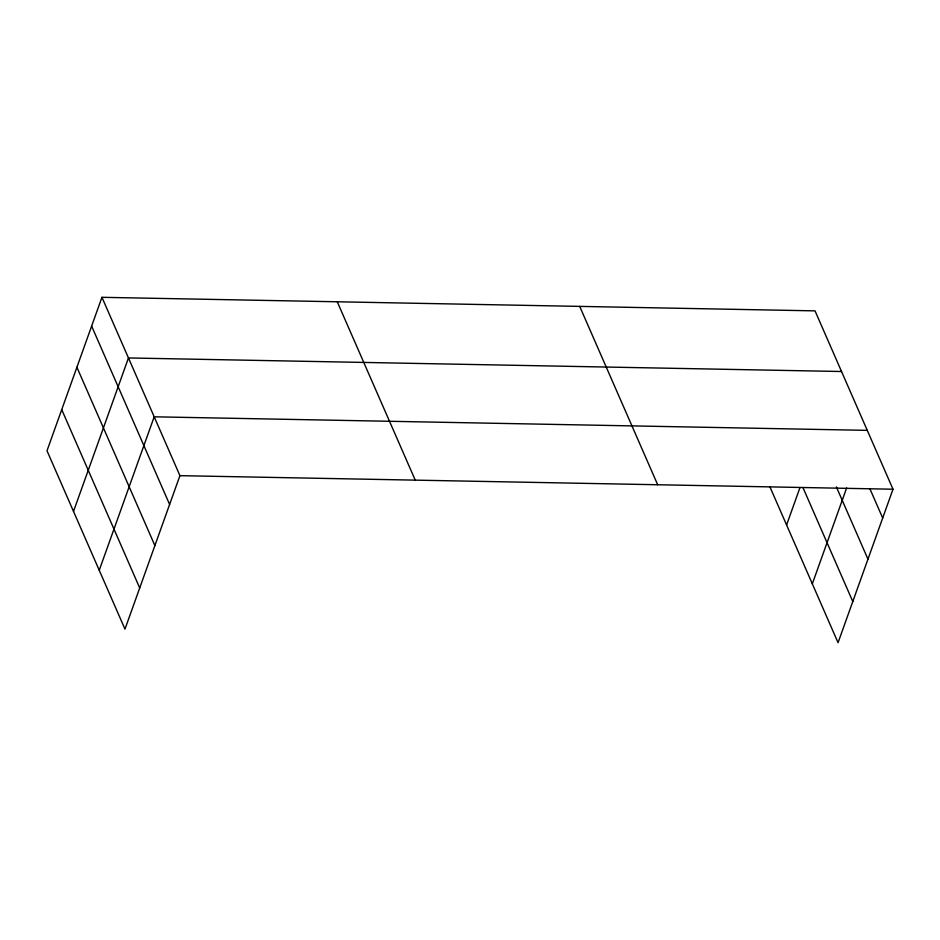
<?xml version="1.0" encoding="UTF-8"?>
<svg xmlns="http://www.w3.org/2000/svg" width="940" height="940" viewBox="0 0 940 940"><rect width="100%" height="100%" fill="white"/><g stroke="black" fill="none" stroke-linecap="round" stroke-linejoin="round"><path stroke-width="1.41" d="M101.943 297.31L47 450.777L124.973 629.13L179.928 475.663L101.943 297.31L815.027 310.87L893 489.223L838.057 642.69L769.872 486.744M73.508 511.419L128.463 357.952L841.535 371.512M99.24 570.274L154.195 416.808L867.268 430.367M786.592 524.978L799.846 487.942M812.325 583.834L846.646 487.966M179.928 475.663L893 489.223M869.817 488.6L882.684 518.022M836.377 486.932L867.961 559.159M803.077 487.848L852.78 601.553M579.71 306.393L657.683 484.758M337.26 301.787L415.245 480.14M91.638 326.11L169.611 504.463M76.904 367.246L154.888 545.6M61.735 409.629L139.708 587.994"/></g></svg>
